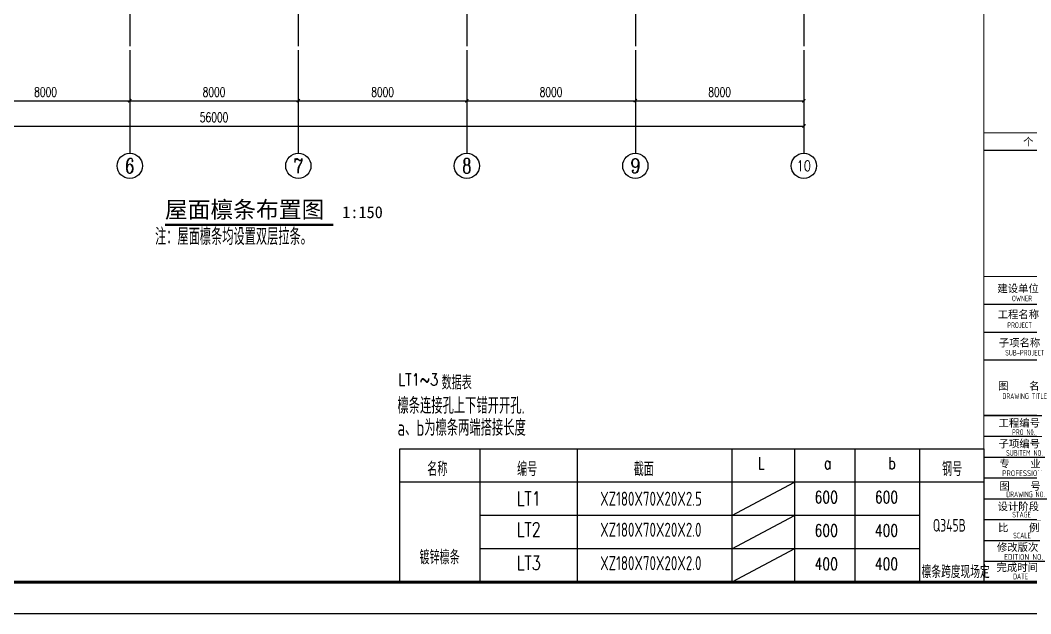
# Model space of a CAD drawing. Header units: millimetres. Extents: x 4533265 to 4958735, y 18976699 to 19555898.
# Drawn here: x 4598939 to 4646914, y 19068966 to 19097159 of the extents above; entities that cross this region are included whole.
import ezdxf
from ezdxf.enums import TextEntityAlignment as Align

# ---------------------------------------------------------------- set-up
doc = ezdxf.new("R2010")
doc.units = ezdxf.units.MM
doc.header["$LTSCALE"] = 1000
doc.header["$MEASUREMENT"] = 0
doc.linetypes.add('DOTE', pattern=[2.42, 2, -0.2, 0.02, -0.2])
doc.layers.get('Defpoints').update_dxf_attribs({"color": 1})
for name, color, linetype in [('1', 7, 'Continuous'), ('3T_WOOD', 21, 'Continuous'), ('AXIS_TEXT', 7, 'Continuous'), ('AXIS_外部', 171, 'Continuous'), ('DIM_SYMB', 165, 'Continuous'), ('DOTE', 250, 'DOTE'), ('PUB_TEXT', 7, 'Continuous'), ('TEXT', 7, 'Continuous'), ('TK', 4, 'Continuous'), ('基础边线', 2, 'Continuous'), ('文字', 4, 'Continuous'), ('细实线', 7, 'Continuous')]:
    doc.layers.add(name, color=color, linetype=linetype)
doc.styles.add('_HZDX', font='txt.shx', dxfattribs={"width": 0.8, "bigfont": 'HZDX.shx'})
doc.styles.add('_TCH_AXIS', font='COMPLEX', dxfattribs={"bigfont": 'GBCBIG'})
doc.styles.add('_TCH_DIM_T3', font='SIMPLEX', dxfattribs={"width": 0.705882, "bigfont": 'GBCBIG'})
doc.styles.add('_TCH_DYN', font='')
doc.styles.add('COMPLEX', font='COMPLEX')
doc.styles.add('DIM_FONT', font='SIMPLEX', dxfattribs={"width": 0.7, "bigfont": 'GBCBIG'})
doc.styles.add('HZDX', font='txt', dxfattribs={"height": 4, "bigfont": 'HZDX'})
doc.styles.add('TSSD_Dimension', font='Tssdeng.shx', dxfattribs={"width": 0.7, "bigfont": 'hztxt.shx'})
doc.styles.add('TSSD_REIN', font='tssdeng.shx', dxfattribs={"width": 0.7, "bigfont": 'tssdchn.shx'})
doc.styles.add('图签宋体', font='', dxfattribs={"height": 300})
doc.styles.get('_TCH_DYN').set_extended_font_data('SimSun')
doc.styles.get('图签宋体').set_extended_font_data('NSimSun')
doc.dimstyles.new('_TCH_ARCH&&150', dxfattribs={"dimtxt": 446.25, "dimasz": 150, "dimexe": 375, "dimexo": 450, "dimgap": 189.375, "dimtad": 1, "dimdec": 0, "dimzin": 0, "dimdsep": 46, "dimtxsty": '_TCH_DIM_T3', "dimblk": 'ARCHTICK', "dimcen": 0.09, "dimclrt": 7, "dimazin": 2, "dimtfac": 1, "dimtdec": 0, "dimtix": 1, "dimtmove": 2, "dimatfit": 3, "dimfxl": 0, "dimtolj": 1, "dimtzin": 0, "dimarcsym": 0})

# ---------------------------------------------------------------- blocks, each defined once
blk = doc.blocks.new('GeYuanFrame_05140620', base_point=(18.76, 4.34))
at = {"layer": 'TK'}
for p, q in [((532.76, 102.34), (602.76, 102.34)), ((532.76, 93.54), (602.76, 93.54)), ((532.76, 84.74), (554.76, 84.74)), ((532.76, 84.74), (602.76, 84.74)), ((532.76, 67.18), (602.76, 67.18)), ((532.76, 67.14), (602.76, 67.14)), ((532.76, 60.58), (602.76, 60.58)), ((532.76, 53.98), (602.76, 53.98)), ((532.76, 47.38), (602.76, 47.38)), ((532.76, 40.78), (602.76, 40.78)), ((532.76, 34.18), (602.76, 34.18)), ((532.76, 27.58), (602.76, 27.58)), ((532.76, 20.98), (602.76, 20.98)), ((532.76, 14.34), (602.76, 14.34))]:
    blk.add_line(p, q, dxfattribs=at)
for points in [[(18.76, 424.34), (612.76, 424.34), (612.76, 4.34), (18.76, 4.34), (18.76, 424.34)], [(532.76, 151.14), (602.76, 151.14)]]:
    blk.add_lwpolyline(points, dxfattribs=at)
at = {"layer": 'TK', "const_width": 1}
blk.add_lwpolyline([(602.76, 414.34), (43.76, 414.34), (43.76, 14.34), (602.76, 14.34)], close=True, dxfattribs=at)
at = {"layer": 'TK'}
for points, const_width in [([(532.76, 414.34), (532.76, 14.34)], 0.4), ([(532.76, 156.64), (602.76, 156.64)], 0.35), ([(532.76, 111.14), (602.76, 111.14)], 0.35), ([(532.76, 67.18), (602.76, 67.18)], 0.35)]:
    blk.add_lwpolyline(points, dxfattribs=dict(at, const_width=const_width))
at = {"layer": 'TK', "style": '图签宋体'}
for s, p in [('个 人 执 业 专 用 章 盖 章', (545.19, 152.58)), ('建设单位', (537.06, 106.14)), ('工程名称', (537.14, 97.93)), ('子项名称', (537.52, 88.95)), ('图    名', (537.3, 75.3)), ('工程编号', (537.44, 63.58)), ('子项编号', (537.44, 57)), ('专    业', (537.68, 50.69)), ('图    号', (537.69, 43.58)), ('设计阶段', (537.12, 37.12)), ('比    例', (537.26, 30.44)), ('修改版次', (536.91, 24.22)), ('完成时间', (536.79, 17.83))]:
    blk.add_text(s, height=2.4, dxfattribs=at).set_placement(p)
at = {"layer": 'TK', "style": 'TSSD_REIN'}
for s, width, p in [('OWNER', 0.7, (541.65, 103.29)), ('PROJECT', 0.7, (540.19, 94.83)), ('SUB-PROJECT', 0.7, (539.53, 86.11)), ('DRAWING TITLE', 0.7, (538.64, 72.34)), ('PRO N0.', 0.7, (541.68, 60.96)), ('SUBITEM NO.', 0.7, (539.82, 54.39)), ('PROFESSIONAL', 0.8, (538.55, 47.95)), ('DRAWING NO.', 0.7, (539.86, 41.26)), ('STAGE', 0.7, (541.76, 34.84)), ('SCALE', 0.7, (542.05, 28.23)), ('EDITION NO.', 0.8, (539.2, 21.45)), ('DATE', 0.7, (542, 15.26))]:
    blk.add_text(s, height=1.8, dxfattribs=dict(at, width=width)).set_placement(p)
blk = doc.blocks.new('_ArchTick')
at = {"color": 0, "linetype": 'ByBlock', "const_width": 0.4}
blk.add_lwpolyline([(-0.5, -0.5), (0.5, 0.5)], dxfattribs=at)
blk = doc.blocks.new('*D744')
at = {"layer": 'AXIS_外部', "color": 0, "lineweight": -2}
for p, q in [((4596141, 19095263), (4596141, 19092959)), ((4604141, 19095263), (4604141, 19092959)), ((4596141, 19093334), (4604141, 19093334))]:
    blk.add_line(p, q, dxfattribs=at)
at = {"layer": 'Defpoints', "color": 0}
for p in [(4596141, 19095713), (4604141, 19095713), (4604141, 19093334)]:
    blk.add_point(p, dxfattribs=at)
at = {"layer": 'AXIS_外部', "color": 0, "lineweight": -2, "xscale": 150, "yscale": 150, "zscale": 150, "rotation": 180}
blk.add_blockref('_ArchTick', (4596141, 19093334), dxfattribs=at)
at = {"layer": 'AXIS_外部', "color": 0, "lineweight": -2, "xscale": 150, "yscale": 150, "zscale": 150}
blk.add_blockref('_ArchTick', (4604141, 19093334), dxfattribs=at)
at = {"layer": 'AXIS_外部', "color": 7, "insert": (4600141, 19093746), "char_height": 446.2, "attachment_point": 5, "style": '_TCH_DIM_T3'}
blk.add_mtext('\\A1;8000', dxfattribs=at)
blk = doc.blocks.new('*D745')
at = {"layer": 'AXIS_外部', "color": 0, "lineweight": -2}
for p, q in [((4604141, 19095263), (4604141, 19092959)), ((4612141, 19095263), (4612141, 19092959)), ((4604141, 19093334), (4612141, 19093334))]:
    blk.add_line(p, q, dxfattribs=at)
at = {"layer": 'Defpoints', "color": 0}
for p in [(4604141, 19095713), (4612141, 19095713), (4612141, 19093334)]:
    blk.add_point(p, dxfattribs=at)
at = {"layer": 'AXIS_外部', "color": 0, "lineweight": -2, "xscale": 150, "yscale": 150, "zscale": 150, "rotation": 180}
blk.add_blockref('_ArchTick', (4604141, 19093334), dxfattribs=at)
at = {"layer": 'AXIS_外部', "color": 0, "lineweight": -2, "xscale": 150, "yscale": 150, "zscale": 150}
blk.add_blockref('_ArchTick', (4612141, 19093334), dxfattribs=at)
at = {"layer": 'AXIS_外部', "color": 7, "insert": (4608141, 19093746), "char_height": 446.2, "attachment_point": 5, "style": '_TCH_DIM_T3'}
blk.add_mtext('\\A1;8000', dxfattribs=at)
blk = doc.blocks.new('*D746')
at = {"layer": 'AXIS_外部', "color": 0, "lineweight": -2}
for p, q in [((4612141, 19095263), (4612141, 19092959)), ((4620141, 19095263), (4620141, 19092959)), ((4612141, 19093334), (4620141, 19093334))]:
    blk.add_line(p, q, dxfattribs=at)
at = {"layer": 'Defpoints', "color": 0}
for p in [(4612141, 19095713), (4620141, 19095713), (4620141, 19093334)]:
    blk.add_point(p, dxfattribs=at)
at = {"layer": 'AXIS_外部', "color": 0, "lineweight": -2, "xscale": 150, "yscale": 150, "zscale": 150, "rotation": 180}
blk.add_blockref('_ArchTick', (4612141, 19093334), dxfattribs=at)
at = {"layer": 'AXIS_外部', "color": 0, "lineweight": -2, "xscale": 150, "yscale": 150, "zscale": 150}
blk.add_blockref('_ArchTick', (4620141, 19093334), dxfattribs=at)
at = {"layer": 'AXIS_外部', "color": 7, "insert": (4616141, 19093746), "char_height": 446.2, "attachment_point": 5, "style": '_TCH_DIM_T3'}
blk.add_mtext('\\A1;8000', dxfattribs=at)
blk = doc.blocks.new('*D747')
at = {"layer": 'AXIS_外部', "color": 0, "lineweight": -2}
for p, q in [((4620141, 19095263), (4620141, 19092959)), ((4628141, 19095263), (4628141, 19092959)), ((4620141, 19093334), (4628141, 19093334))]:
    blk.add_line(p, q, dxfattribs=at)
at = {"layer": 'Defpoints', "color": 0}
for p in [(4620141, 19095713), (4628141, 19095713), (4628141, 19093334)]:
    blk.add_point(p, dxfattribs=at)
at = {"layer": 'AXIS_外部', "color": 0, "lineweight": -2, "xscale": 150, "yscale": 150, "zscale": 150, "rotation": 180}
blk.add_blockref('_ArchTick', (4620141, 19093334), dxfattribs=at)
at = {"layer": 'AXIS_外部', "color": 0, "lineweight": -2, "xscale": 150, "yscale": 150, "zscale": 150}
blk.add_blockref('_ArchTick', (4628141, 19093334), dxfattribs=at)
at = {"layer": 'AXIS_外部', "color": 7, "insert": (4624141, 19093746), "char_height": 446.2, "attachment_point": 5, "style": '_TCH_DIM_T3'}
blk.add_mtext('\\A1;8000', dxfattribs=at)
blk = doc.blocks.new('*D748')
at = {"layer": 'AXIS_外部', "color": 0, "lineweight": -2}
for p, q in [((4628141, 19095263), (4628141, 19092959)), ((4636141, 19095263), (4636141, 19092959)), ((4628141, 19093334), (4636141, 19093334))]:
    blk.add_line(p, q, dxfattribs=at)
at = {"layer": 'Defpoints', "color": 0}
for p in [(4628141, 19095713), (4636141, 19095713), (4636141, 19093334)]:
    blk.add_point(p, dxfattribs=at)
at = {"layer": 'AXIS_外部', "color": 0, "lineweight": -2, "xscale": 150, "yscale": 150, "zscale": 150, "rotation": 180}
blk.add_blockref('_ArchTick', (4628141, 19093334), dxfattribs=at)
at = {"layer": 'AXIS_外部', "color": 0, "lineweight": -2, "xscale": 150, "yscale": 150, "zscale": 150}
blk.add_blockref('_ArchTick', (4636141, 19093334), dxfattribs=at)
at = {"layer": 'AXIS_外部', "color": 7, "insert": (4632141, 19093746), "char_height": 446.2, "attachment_point": 5, "style": '_TCH_DIM_T3'}
blk.add_mtext('\\A1;8000', dxfattribs=at)
blk = doc.blocks.new('*D749')
at = {"layer": 'AXIS_外部', "color": 0, "lineweight": -2}
for p, q in [((4580141, 19095263), (4580141, 19091759)), ((4636141, 19095263), (4636141, 19091759)), ((4580141, 19092134), (4636141, 19092134))]:
    blk.add_line(p, q, dxfattribs=at)
at = {"layer": 'Defpoints', "color": 0}
for p in [(4580141, 19095713), (4636141, 19095713), (4636141, 19092134)]:
    blk.add_point(p, dxfattribs=at)
at = {"layer": 'AXIS_外部', "color": 0, "lineweight": -2, "xscale": 150, "yscale": 150, "zscale": 150, "rotation": 180}
blk.add_blockref('_ArchTick', (4580141, 19092134), dxfattribs=at)
at = {"layer": 'AXIS_外部', "color": 0, "lineweight": -2, "xscale": 150, "yscale": 150, "zscale": 150}
blk.add_blockref('_ArchTick', (4636141, 19092134), dxfattribs=at)
at = {"layer": 'AXIS_外部', "color": 7, "insert": (4608141, 19092546), "char_height": 446.2, "attachment_point": 5, "style": '_TCH_DIM_T3'}
blk.add_mtext('\\A1;56000', dxfattribs=at)
blk = doc.blocks.new('_AXISO')
blk.add_circle((0, 0), 0.5)
at = {"layer": 'AXIS_TEXT', "style": 'COMPLEX', "width": 1.041667}
blk.add_attdef('A', text='', height=0.56, dxfattribs=at).set_placement((-0.25, -0.28), (0.25, -0.28), align=Align.FIT)

msp = doc.modelspace()

# ---------------------------------------------------------------- linework, layer by layer
at = {"layer": 'AXIS_外部'}
for p, q in [((4604141.1, 19095713.4), (4604141.1, 19090843.2)), ((4612141.1, 19095713.4), (4612141.1, 19090843.2)), ((4620141.1, 19095713.4), (4620141.1, 19090843.2)), ((4628141.1, 19095713.4), (4628141.1, 19090843.2)), ((4636141.1, 19095713.4), (4636141.1, 19090843.2))]:
    msp.add_line(p, q, dxfattribs=at)
at = {"layer": 'DIM_SYMB', "const_width": 105}
msp.add_lwpolyline([(4605806.8, 19087437.4), (4613805.4, 19087437.4)], dxfattribs=at)
at = {"layer": 'DOTE'}
for p, q in [((4604141.1, 19119713.4), (4604141.1, 19095713.4)), ((4612141.1, 19119713.4), (4612141.1, 19095713.4)), ((4620141.1, 19119713.4), (4620141.1, 19095713.4)), ((4628141.1, 19119713.4), (4628141.1, 19095713.4)), ((4636141.1, 19119713.4), (4636141.1, 19095713.4))]:
    msp.add_line(p, q, dxfattribs=at)
at = {"layer": '基础边线'}
for p, q in [((4632722.5, 19073637.3), (4635704, 19075222.9)), ((4632722.5, 19072051.8), (4635704, 19073637.3)), ((4635704, 19072051.8), (4632722.5, 19070466.2))]:
    msp.add_line(p, q, dxfattribs=at)
at = {"layer": '细实线'}
for p, q in [((4616964.8, 19070466.2), (4616964.8, 19076808.5)), ((4616964.8, 19076808.5), (4644684.4, 19076808.5)), ((4620766.5, 19070466.2), (4620766.5, 19076808.5)), ((4625382.5, 19076808.5), (4625382.5, 19070466.2)), ((4632722.5, 19076808.5), (4632722.5, 19070466.2)), ((4635704, 19076808.5), (4635704, 19070466.2)), ((4638563.6, 19076808.5), (4638563.6, 19070466.2)), ((4641624, 19076808.5), (4641624, 19070466.2)), ((4644684.4, 19076808.5), (4644684.4, 19070466.2)), ((4644684.4, 19075222.9), (4616964.8, 19075222.9)), ((4641624, 19073637.3), (4620766.5, 19073637.3)), ((4641624, 19072051.8), (4620766.5, 19072051.8)), ((4644684.4, 19070466.2), (4616964.8, 19070466.2)), ((4644684.4, 19070466.2), (4616964.8, 19070466.2)), ((4644684.4, 19070466.2), (4616964.8, 19070466.2))]:
    msp.add_line(p, q, dxfattribs=at)

# ---------------------------------------------------------------- block references
at = {"layer": '3T_WOOD', "xscale": 150, "yscale": 150, "zscale": 150}
msp.add_blockref('GeYuanFrame_05140620', (4567584.4, 19068966.2), dxfattribs=at)
at = {"layer": 'AXIS_外部'}
ref = msp.add_blockref('_AXISO', (4604141.1, 19090243.2), dxfattribs=dict(at, xscale=1200, yscale=1200, zscale=1200))
ref.add_attrib('A', '6', dxfattribs={"layer": 'AXIS_TEXT', "height": 698.9, "style": '_TCH_AXIS'}).set_placement((4603908.1, 19089893.8), (4604374, 19089893.8), align=Align.FIT)
ref = msp.add_blockref('_AXISO', (4612141.1, 19090243.2), dxfattribs=dict(at, xscale=1200, yscale=1200, zscale=1200))
ref.add_attrib('A', '7', dxfattribs={"layer": 'AXIS_TEXT', "height": 698.9, "style": '_TCH_AXIS'}).set_placement((4611908.1, 19089893.8), (4612374, 19089893.8), align=Align.FIT)
ref = msp.add_blockref('_AXISO', (4620141.1, 19090243.2), dxfattribs=dict(at, xscale=1200, yscale=1200, zscale=1200))
ref.add_attrib('A', '8', dxfattribs={"layer": 'AXIS_TEXT', "height": 698.9, "style": '_TCH_AXIS'}).set_placement((4619908.1, 19089893.8), (4620374, 19089893.8), align=Align.FIT)
ref = msp.add_blockref('_AXISO', (4628141.1, 19090243.2), dxfattribs=dict(at, xscale=1200, yscale=1200, zscale=1200))
ref.add_attrib('A', '9', dxfattribs={"layer": 'AXIS_TEXT', "height": 698.9, "style": '_TCH_AXIS'}).set_placement((4627908.1, 19089893.8), (4628374, 19089893.8), align=Align.FIT)
ref = msp.add_blockref('_AXISO', (4636141.1, 19090243.2), dxfattribs=dict(at, xscale=1200, yscale=1200, zscale=1200))
ref.add_attrib('A', '10', dxfattribs={"layer": 'AXIS_TEXT', "height": 492.67, "style": '_TCH_AXIS'}).set_placement((4635800.9, 19089996.9), (4636481.2, 19089996.9), align=Align.FIT)

# ---------------------------------------------------------------- texts
at = {"layer": '1', "color": 0, "linetype": 'Continuous', "style": '_HZDX', "width": 0.8}
msp.add_text('LT1~3', height=573.75, dxfattribs=at).set_placement((4617830.1, 19079638.2), align=Align.BOTTOM_CENTER)
at = {"layer": '1', "color": 0, "linetype": 'Continuous', "style": 'DIM_FONT', "width": 0.75}
for s, p in [('L', (4633961.1, 19075836.9)), ('b', (4640151.9, 19075836.9)), ('a', (4637091.4, 19075836.9))]:
    msp.add_text(s, height=573.7, dxfattribs=at).set_placement(p)
at = {"layer": 'PUB_TEXT', "style": '_TCH_DYN'}
for s, height, p in [('屋面檩条布置图', 793.04, (4605806.8, 19087767)), ('1:150', 566.46, (4614225.4, 19087758.1))]:
    msp.add_text(s, height=height, dxfattribs=at).set_placement(p)
at = {"layer": 'PUB_TEXT', "color": 7, "style": 'TSSD_REIN', "width": 0.7}
msp.add_text('注：屋面檩条均设置双层拉条。', height=800, dxfattribs=at).set_placement((4605339.9, 19086241.1), align=Align.BOTTOM_LEFT)
at = {"layer": 'TEXT', "style": 'TSSD_Dimension', "width": 0.7}
for s, p in [('檩条连接孔上下错开开孔.', (4616848.8, 19078469.4)), ('a、b为檩条两端搭接长度', (4616848.8, 19077420.5))]:
    msp.add_text(s, height=765, dxfattribs=at).set_placement(p)
at = {"layer": '文字', "color": 7, "linetype": 'Continuous', "ltscale": 0.5}
for s, height, style, width, p in [('数据表', 669.37, 'HZDX', 0.75, (4618947.1, 19079615.9)), ('名称', 669.37, 'HZDX', 0.75, (4618264, 19075505.9)), ('编号', 669.37, 'HZDX', 0.75, (4622527.2, 19075505.9)), ('截面', 669.37, 'HZDX', 0.75, (4628063.1, 19075505.9)), ('钢号', 669.37, 'HZDX', 0.75, (4642703.7, 19075505.9)), ('LT1', 669.37, 'HZDX', 0.75, (4622512, 19074107)), ('XZ180X70X20X2.5', 669.375, 'TSSD_REIN', 0.7, (4626472.6, 19074094.7)), ('600', 573.75, 'HZDX', 0.75, (4636650.1, 19074220.2)), ('600', 573.75, 'HZDX', 0.75, (4639509.6, 19074220.2)), ('Q345B', 600, 'TSSD_REIN', 0.7, (4642263.9, 19072869.7)), ('LT2', 669.37, 'HZDX', 0.75, (4622512, 19072635.1)), ('XZ180X70X20X2.0', 669.375, 'TSSD_REIN', 0.7, (4626472.6, 19072622.8)), ('600', 573.75, 'HZDX', 0.75, (4636650.1, 19072634.6)), ('400', 573.75, 'HZDX', 0.75, (4639509.6, 19072634.6)), ('镀锌檩条', 669.37, 'HZDX', 0.75, (4617895.8, 19071315.6)), ('LT3', 669.37, 'HZDX', 0.75, (4622512, 19071049.5)), ('XZ180X70X20X2.0', 669.375, 'TSSD_REIN', 0.7, (4626472.6, 19071037.2)), ('400', 573.75, 'HZDX', 0.75, (4636650.1, 19071049)), ('400', 573.75, 'HZDX', 0.75, (4639509.6, 19071049)), ('檩条跨度现场定', 600, 'TSSD_REIN', 0.7, (4641730.1, 19070660.8))]:
    msp.add_text(s, height=height, dxfattribs=dict(at, style=style, width=width)).set_placement(p)

# ---------------------------------------------------------------- dimensions: what is measured, and where the dimension line sits
at = {"layer": 'AXIS_外部'}
for p1, p2, distance, picture, middle in [((4580141.1, 19095713.4), (4636141.1, 19095713.4), -3579.8, '*D749', (4608141.1, 19092546.1)), ((4596141.1, 19095713.4), (4604141.1, 19095713.4), -2379.8, '*D744', (4600141.1, 19093746.1)), ((4604141.1, 19095713.4), (4612141.1, 19095713.4), -2379.8, '*D745', (4608141.1, 19093746.1)), ((4612141.1, 19095713.4), (4620141.1, 19095713.4), -2379.8, '*D746', (4616141.1, 19093746.1)), ((4620141.1, 19095713.4), (4628141.1, 19095713.4), -2379.8, '*D747', (4624141.1, 19093746.1)), ((4628141.1, 19095713.4), (4636141.1, 19095713.4), -2379.8, '*D748', (4632141.1, 19093746.1))]:
    dim = msp.add_aligned_dim(p1=p1, p2=p2, distance=distance, dimstyle='_TCH_ARCH&&150', dxfattribs=at)
    dim.commit()
    dim.dimension.update_dxf_attribs({"geometry": picture, "text_midpoint": middle})

doc.saveas('drawing.dxf')
